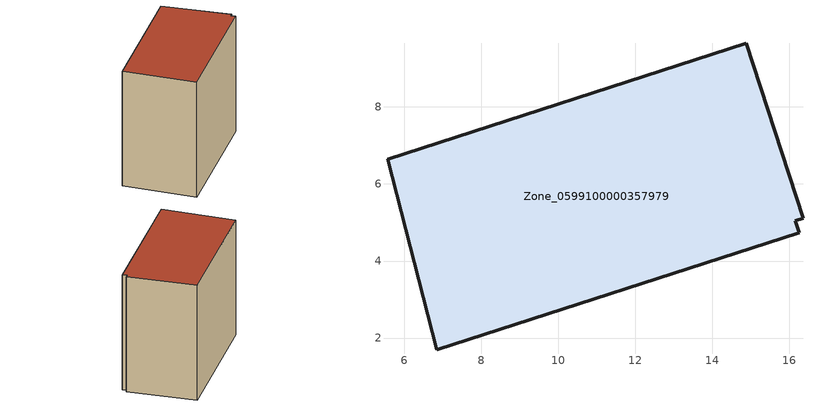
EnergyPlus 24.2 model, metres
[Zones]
Zone_0599100000357979
 floor ground (C_G): 16.15,5.04 16.25,4.73 6.84,1.7 5.57,6.65 14.88,9.65 16.35,5.12 z3.13
 wall outside (C_F): 5.57,6.65 6.84,1.7 16.25,4.73 16.15,5.04 16.35,5.12 14.88,9.65 5.57,6.65 z3.13:11.5
 roof outside (C_R): 16.25,4.73 16.15,5.04 16.35,5.12 14.88,9.65 5.57,6.65 6.84,1.7 z11.5
[BUILDING]
Pand.0599100000357979: North Axis=0; Terrain=City; Loads Convergence Tolerance Value=0.04; Temperature Convergence Tolerance Value=0.4; Solar Distribution=FullExterior; Maximum Number of Warmup Days=25; Minimum Number of Warmup Days=1
[Site:Location]
Rotterdam.The.Hague.AP_ZH_NLD Design_Conditions: Latitude=51.96; Longitude=4.45; Time Zone=1; Elevation=-4.5
[SITE:GROUNDTEMPERATURE:BUILDINGSURFACE]
18, 18, 18, 18, 18, 18, 18, 18, 18, 18, 18, 18
[MATERIAL] Thermal Absorptance=0.9; Solar Absorptance=0.7; Visible Absorptance=0.7
Name | Roughness | Thickness | Conductivity | Density | Specific Heat
G.TI.1992-2005 | MediumSmooth | 0.15 | 0.06 | 540 | 1210
F.TI.1992-2005 | Rough | 0.3 | 0.12 | 1920 | 840
R.TI.1992-2005 | MediumRough | 0.2 | 0.08 | 1500 | 1000
[CONSTRUCTION]
C_G: G.TI.1992-2005
C_F: F.TI.1992-2005
C_R: R.TI.1992-2005
[ZONE]
Zone_0599100000357979: Type=1; Multiplier=1; Ceiling Height=Autocalculate; Volume=Autocalculate; Floor Area=autocalculate; Part of Total Floor Area=Yes
[ZONEINFILTRATION:DESIGNFLOWRATE]
Infil_Zone_0599100000357979: Zone or ZoneList or Space or SpaceList=Zone_0599100000357979; Schedule=AlwaysOn; Design Flow Rate Calculation Method=Flow/Area; Flow Rate per Floor Area=0.0015; Constant Term Coefficient=1; Temperature Term Coefficient=0; Velocity Term Coefficient=0; Velocity Squared Term Coefficient=0
[HVACTEMPLATE:ZONE:IDEALLOADSAIRSYSTEM]
Zone_0599100000357979: Maximum Heating Supply Air Temperature=50; Minimum Cooling Supply Air Temperature=13; Maximum Heating Supply Air Humidity Ratio=0.0156; Minimum Cooling Supply Air Humidity Ratio=0.0077; Heating Limit=NoLimit; Cooling Limit=NoLimit; Dehumidification Control Type=ConstantSensibleHeatRatio; Cooling Sensible Heat Ratio=0.7; Dehumidification Setpoint=60; Humidification Control Type=None; Humidification Setpoint=30; Outdoor Air Method=None; Outdoor Air Flow Rate per Person=0.00944; Outdoor Air Flow Rate per Zone Floor Area=0; Outdoor Air Flow Rate per Zone=0; Demand Controlled Ventilation Type=None; Outdoor Air Economizer Type=NoEconomizer; Heat Recovery Type=None; Sensible Heat Recovery Effectiveness=0.7; Latent Heat Recovery Effectiveness=0.65
[ZONECONTROL:THERMOSTAT]
ThermostatControl_Zone_0599100000357979: Zone or ZoneList=Zone_0599100000357979; Control Type Schedule=DualSetpointControlType; Control 1=Thermostat_Zone_0599100000357979; Temperature Difference Between Cutout And Setpoint=0
[THERMOSTATSETPOINT:DUALSETPOINT]
Thermostat_Zone_0599100000357979: Heating Setpoint Temperature Schedule=HeatingSetpoint_Zone_0599100000357979; Cooling Setpoint Temperature Schedule=CoolingSetpoint_Zone_0599100000357979
[SCHEDULE:COMPACT]
HeatingSetpoint_Zone_0599100000357979: Through: 12/31, For: AllDays, Until: 24:00, 21
CoolingSetpoint_Zone_0599100000357979: Through: 12/31, For: AllDays, Until: 24:00, 24
DualSetpointControlType: Through: 12/31, For: AllDays, Until: 24:00, 4
AlwaysOn: Through: 12/31, For: AllDays, Until: 24:00, 1
